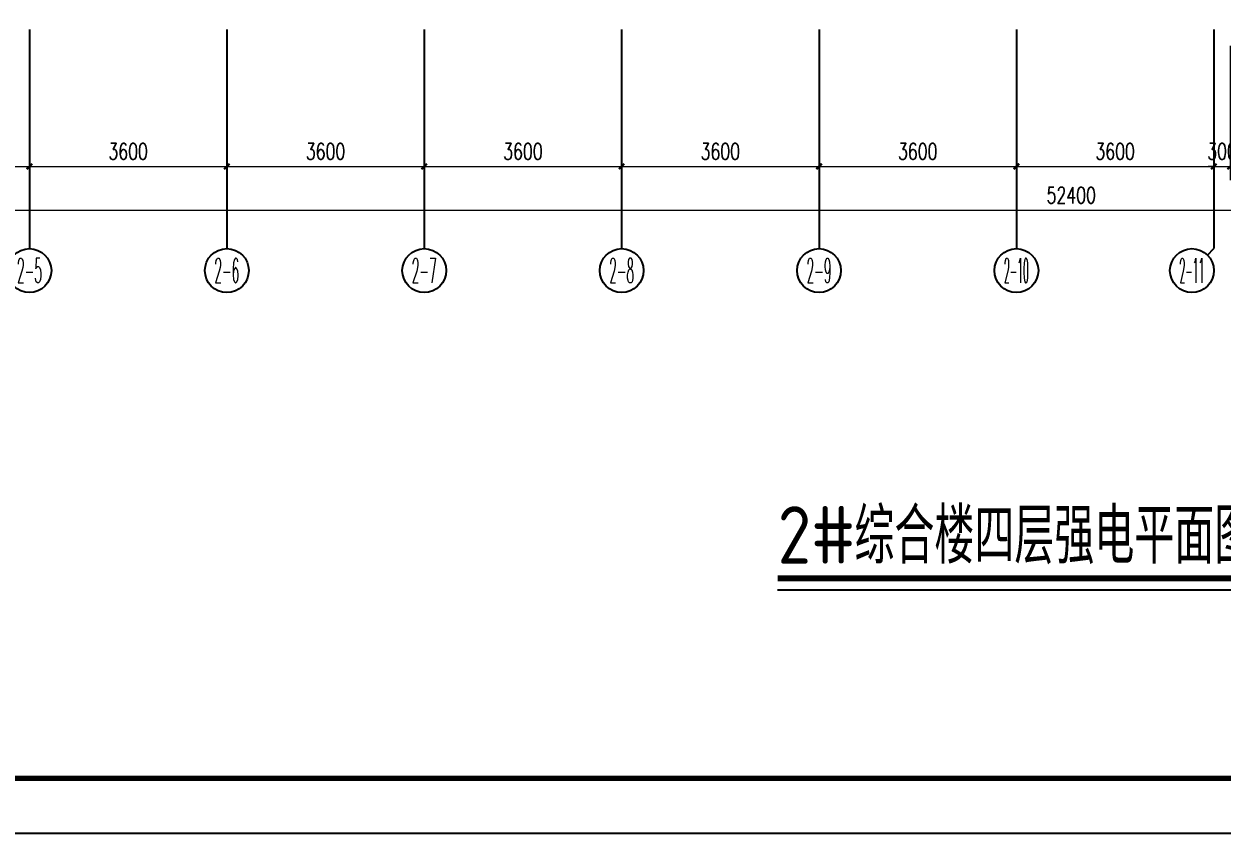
# Model space of a CAD drawing. Extents: x -9422388 to 15610651, y -1992469 to 953794.
# Drawn here: x -2665559 to -2643709, y -224770 to -210006 of the extents above; entities that cross this region are included whole.
import ezdxf
from ezdxf.enums import TextEntityAlignment as Align

# ---------------------------------------------------------------- set-up
doc = ezdxf.new("R2010")
doc.units = 0
doc.header["$LTSCALE"] = 1000
for name, color, linetype in [('A-ANNO-IDEN', 3, 'Continuous'), ('AXIS', 3, 'Continuous'), ('AXIS_TEXT', 7, 'Continuous'), ('PUB_TITLE', 4, 'Continuous')]:
    doc.layers.add(name, color=color, linetype=linetype)
doc.layers.add('建筑底图', color=8, linetype='Continuous', lineweight=5)
doc.styles.add('_TCH_AXIS', font='COMPLEX', dxfattribs={"bigfont": 'GBCBIG'})
doc.styles.add('_TCH_DIM_T3', font='SIMPLEX', dxfattribs={"width": 0.705882, "bigfont": 'GBCBIG'})
doc.styles.add('COMPLEX', font='COMPLEX')
doc.styles.get("Standard").update_dxf_attribs({"font": 'gbenor.shx', "bigfont": 'gbcbig.shx'})
doc.dimstyles.new('_TCH_ARCH&&100', dxfattribs={"dimtxt": 297.5, "dimasz": 100, "dimexe": 250, "dimexo": 300, "dimgap": 126.25, "dimtad": 1, "dimdec": 0, "dimzin": 0, "dimdsep": 46, "dimtxsty": '_TCH_DIM_T3', "dimblk": 'ARCHTICK', "dimcen": 0.09, "dimclrt": 7, "dimazin": 2, "dimtfac": 1, "dimtdec": 0, "dimtix": 1, "dimtmove": 2, "dimatfit": 3, "dimfxl": 0, "dimtolj": 1, "dimtzin": 0, "dimarcsym": 0})

# ---------------------------------------------------------------- blocks, each defined once
blk = doc.blocks.new('_ArchTick')
at = {"color": 0, "linetype": 'ByBlock', "const_width": 0.4}
blk.add_lwpolyline([(-0.5, -0.5), (0.5, 0.5)], dxfattribs=at)
blk = doc.blocks.new('*D625')
at = {"layer": 'AXIS', "color": 0, "lineweight": -2, "transparency": 16777216}
for p, q in [((1875330, -404975), (1875330, -408225)), ((1927730, -404975), (1927730, -408225)), ((1875330, -407975), (1927730, -407975))]:
    blk.add_line(p, q, dxfattribs=at)
at = {"layer": 'Defpoints', "color": 0, "transparency": 16777216}
for p in [(1875330, -404675), (1927730, -404675), (1927730, -407975)]:
    blk.add_point(p, dxfattribs=at)
at = {"layer": 'AXIS', "color": 0, "lineweight": -2, "transparency": 16777216, "xscale": 100, "yscale": 100, "zscale": 100, "rotation": 180}
blk.add_blockref('_ArchTick', (1875330, -407975), dxfattribs=at)
at = {"layer": 'AXIS', "color": 0, "lineweight": -2, "transparency": 16777216, "xscale": 100, "yscale": 100, "zscale": 100}
blk.add_blockref('_ArchTick', (1927730, -407975), dxfattribs=at)
at = {"layer": 'AXIS', "color": 7, "transparency": 16777216, "insert": (1901530, -407700), "char_height": 297.5, "attachment_point": 5, "style": '_TCH_DIM_T3'}
blk.add_mtext('\\A1;52400', dxfattribs=at)
blk = doc.blocks.new('*D657')
at = {"layer": 'AXIS', "color": 0, "lineweight": -2, "transparency": 16777216}
for p, q in [((1878930, -404975), (1878930, -407425)), ((1882530, -404975), (1882530, -407425)), ((1878930, -407175), (1882530, -407175))]:
    blk.add_line(p, q, dxfattribs=at)
at = {"layer": 'Defpoints', "color": 0, "transparency": 16777216}
for p in [(1878930, -404675), (1882530, -404675), (1882530, -407175)]:
    blk.add_point(p, dxfattribs=at)
at = {"layer": 'AXIS', "color": 0, "lineweight": -2, "transparency": 16777216, "xscale": 100, "yscale": 100, "zscale": 100, "rotation": 180}
blk.add_blockref('_ArchTick', (1878930, -407175), dxfattribs=at)
at = {"layer": 'AXIS', "color": 0, "lineweight": -2, "transparency": 16777216, "xscale": 100, "yscale": 100, "zscale": 100}
blk.add_blockref('_ArchTick', (1882530, -407175), dxfattribs=at)
at = {"layer": 'AXIS', "color": 7, "transparency": 16777216, "insert": (1880730, -406900), "char_height": 297.5, "attachment_point": 5, "style": '_TCH_DIM_T3'}
blk.add_mtext('\\A1;3600', dxfattribs=at)
blk = doc.blocks.new('*D658')
at = {"layer": 'AXIS', "color": 0, "lineweight": -2, "transparency": 16777216}
for p, q in [((1882530, -404975), (1882530, -407425)), ((1886130, -404975), (1886130, -407425)), ((1882530, -407175), (1886130, -407175))]:
    blk.add_line(p, q, dxfattribs=at)
at = {"layer": 'Defpoints', "color": 0, "transparency": 16777216}
for p in [(1882530, -404675), (1886130, -404675), (1886130, -407175)]:
    blk.add_point(p, dxfattribs=at)
at = {"layer": 'AXIS', "color": 0, "lineweight": -2, "transparency": 16777216, "xscale": 100, "yscale": 100, "zscale": 100, "rotation": 180}
blk.add_blockref('_ArchTick', (1882530, -407175), dxfattribs=at)
at = {"layer": 'AXIS', "color": 0, "lineweight": -2, "transparency": 16777216, "xscale": 100, "yscale": 100, "zscale": 100}
blk.add_blockref('_ArchTick', (1886130, -407175), dxfattribs=at)
at = {"layer": 'AXIS', "color": 7, "transparency": 16777216, "insert": (1884330, -406900), "char_height": 297.5, "attachment_point": 5, "style": '_TCH_DIM_T3'}
blk.add_mtext('\\A1;3600', dxfattribs=at)
blk = doc.blocks.new('*D659')
at = {"layer": 'AXIS', "color": 0, "lineweight": -2, "transparency": 16777216}
for p, q in [((1886130, -404975), (1886130, -407425)), ((1889730, -404975), (1889730, -407425)), ((1886130, -407175), (1889730, -407175))]:
    blk.add_line(p, q, dxfattribs=at)
at = {"layer": 'Defpoints', "color": 0, "transparency": 16777216}
for p in [(1886130, -404675), (1889730, -404675), (1889730, -407175)]:
    blk.add_point(p, dxfattribs=at)
at = {"layer": 'AXIS', "color": 0, "lineweight": -2, "transparency": 16777216, "xscale": 100, "yscale": 100, "zscale": 100, "rotation": 180}
blk.add_blockref('_ArchTick', (1886130, -407175), dxfattribs=at)
at = {"layer": 'AXIS', "color": 0, "lineweight": -2, "transparency": 16777216, "xscale": 100, "yscale": 100, "zscale": 100}
blk.add_blockref('_ArchTick', (1889730, -407175), dxfattribs=at)
at = {"layer": 'AXIS', "color": 7, "transparency": 16777216, "insert": (1887930, -406900), "char_height": 297.5, "attachment_point": 5, "style": '_TCH_DIM_T3'}
blk.add_mtext('\\A1;3600', dxfattribs=at)
blk = doc.blocks.new('*D660')
at = {"layer": 'AXIS', "color": 0, "lineweight": -2, "transparency": 16777216}
for p, q in [((1889730, -404975), (1889730, -407425)), ((1893330, -404975), (1893330, -407425)), ((1889730, -407175), (1893330, -407175))]:
    blk.add_line(p, q, dxfattribs=at)
at = {"layer": 'Defpoints', "color": 0, "transparency": 16777216}
for p in [(1889730, -404675), (1893330, -404675), (1893330, -407175)]:
    blk.add_point(p, dxfattribs=at)
at = {"layer": 'AXIS', "color": 0, "lineweight": -2, "transparency": 16777216, "xscale": 100, "yscale": 100, "zscale": 100, "rotation": 180}
blk.add_blockref('_ArchTick', (1889730, -407175), dxfattribs=at)
at = {"layer": 'AXIS', "color": 0, "lineweight": -2, "transparency": 16777216, "xscale": 100, "yscale": 100, "zscale": 100}
blk.add_blockref('_ArchTick', (1893330, -407175), dxfattribs=at)
at = {"layer": 'AXIS', "color": 7, "transparency": 16777216, "insert": (1891530, -406900), "char_height": 297.5, "attachment_point": 5, "style": '_TCH_DIM_T3'}
blk.add_mtext('\\A1;3600', dxfattribs=at)
blk = doc.blocks.new('*D661')
at = {"layer": 'AXIS', "color": 0, "lineweight": -2, "transparency": 16777216}
for p, q in [((1893330, -404975), (1893330, -407425)), ((1896930, -404975), (1896930, -407425)), ((1893330, -407175), (1896930, -407175))]:
    blk.add_line(p, q, dxfattribs=at)
at = {"layer": 'Defpoints', "color": 0, "transparency": 16777216}
for p in [(1893330, -404675), (1896930, -404675), (1896930, -407175)]:
    blk.add_point(p, dxfattribs=at)
at = {"layer": 'AXIS', "color": 0, "lineweight": -2, "transparency": 16777216, "xscale": 100, "yscale": 100, "zscale": 100, "rotation": 180}
blk.add_blockref('_ArchTick', (1893330, -407175), dxfattribs=at)
at = {"layer": 'AXIS', "color": 0, "lineweight": -2, "transparency": 16777216, "xscale": 100, "yscale": 100, "zscale": 100}
blk.add_blockref('_ArchTick', (1896930, -407175), dxfattribs=at)
at = {"layer": 'AXIS', "color": 7, "transparency": 16777216, "insert": (1895130, -406900), "char_height": 297.5, "attachment_point": 5, "style": '_TCH_DIM_T3'}
blk.add_mtext('\\A1;3600', dxfattribs=at)
blk = doc.blocks.new('*D662')
at = {"layer": 'AXIS', "color": 0, "lineweight": -2, "transparency": 16777216}
for p, q in [((1896930, -404975), (1896930, -407425)), ((1900530, -404975), (1900530, -407425)), ((1896930, -407175), (1900530, -407175))]:
    blk.add_line(p, q, dxfattribs=at)
at = {"layer": 'Defpoints', "color": 0, "transparency": 16777216}
for p in [(1896930, -404675), (1900530, -404675), (1900530, -407175)]:
    blk.add_point(p, dxfattribs=at)
at = {"layer": 'AXIS', "color": 0, "lineweight": -2, "transparency": 16777216, "xscale": 100, "yscale": 100, "zscale": 100, "rotation": 180}
blk.add_blockref('_ArchTick', (1896930, -407175), dxfattribs=at)
at = {"layer": 'AXIS', "color": 0, "lineweight": -2, "transparency": 16777216, "xscale": 100, "yscale": 100, "zscale": 100}
blk.add_blockref('_ArchTick', (1900530, -407175), dxfattribs=at)
at = {"layer": 'AXIS', "color": 7, "transparency": 16777216, "insert": (1898730, -406900), "char_height": 297.5, "attachment_point": 5, "style": '_TCH_DIM_T3'}
blk.add_mtext('\\A1;3600', dxfattribs=at)
blk = doc.blocks.new('*D663')
at = {"layer": 'AXIS', "color": 0, "lineweight": -2, "transparency": 16777216}
for p, q in [((1900530, -404975), (1900530, -407425)), ((1904130, -404975), (1904130, -407425)), ((1900530, -407175), (1904130, -407175))]:
    blk.add_line(p, q, dxfattribs=at)
at = {"layer": 'Defpoints', "color": 0, "transparency": 16777216}
for p in [(1900530, -404675), (1904130, -404675), (1904130, -407175)]:
    blk.add_point(p, dxfattribs=at)
at = {"layer": 'AXIS', "color": 0, "lineweight": -2, "transparency": 16777216, "xscale": 100, "yscale": 100, "zscale": 100, "rotation": 180}
blk.add_blockref('_ArchTick', (1900530, -407175), dxfattribs=at)
at = {"layer": 'AXIS', "color": 0, "lineweight": -2, "transparency": 16777216, "xscale": 100, "yscale": 100, "zscale": 100}
blk.add_blockref('_ArchTick', (1904130, -407175), dxfattribs=at)
at = {"layer": 'AXIS', "color": 7, "transparency": 16777216, "insert": (1902330, -406900), "char_height": 297.5, "attachment_point": 5, "style": '_TCH_DIM_T3'}
blk.add_mtext('\\A1;3600', dxfattribs=at)
blk = doc.blocks.new('*D664')
at = {"layer": 'AXIS', "color": 0, "lineweight": -2, "transparency": 16777216}
for p, q in [((1904130, -404975), (1904130, -407425)), ((1904430, -404975), (1904430, -407425)), ((1904130, -407175), (1904030, -407175)), ((1904130, -407175), (1904430, -407175)), ((1904430, -407175), (1904530, -407175))]:
    blk.add_line(p, q, dxfattribs=at)
at = {"layer": 'Defpoints', "color": 0, "transparency": 16777216}
for p in [(1904130, -404675), (1904430, -404675), (1904430, -407175)]:
    blk.add_point(p, dxfattribs=at)
at = {"layer": 'AXIS', "color": 0, "lineweight": -2, "transparency": 16777216, "xscale": 100, "yscale": 100, "zscale": 100}
blk.add_blockref('_ArchTick', (1904130, -407175), dxfattribs=at)
at = {"layer": 'AXIS', "color": 0, "lineweight": -2, "transparency": 16777216, "xscale": 100, "yscale": 100, "zscale": 100, "rotation": 180}
blk.add_blockref('_ArchTick', (1904430, -407175), dxfattribs=at)
at = {"layer": 'AXIS', "color": 7, "transparency": 16777216, "insert": (1904280, -406900), "char_height": 297.5, "attachment_point": 5, "style": '_TCH_DIM_T3'}
blk.add_mtext('\\A1;300', dxfattribs=at)
blk = doc.blocks.new('_AXISO')
at = {"color": 0}
blk.add_circle((0, 0), 0.5, dxfattribs=at)
at = {"layer": 'AXIS_TEXT', "color": 0, "style": 'COMPLEX', "width": 1.041667}
blk.add_attdef('A', text='', height=0.56, dxfattribs=at).set_placement((-0.25, -0.28), (0.25, -0.28), align=Align.FIT)
blk = doc.blocks.new('4444')
at = {"layer": 'AXIS', "color": 8}
for p, q in [((1882530.2, -404674.7), (1882530.2, -408674.7)), ((1886130.2, -404674.7), (1886130.2, -408674.7)), ((1889730.2, -404674.7), (1889730.2, -408674.7)), ((1893330.2, -404674.7), (1893330.2, -408674.7)), ((1896930.2, -404674.7), (1896930.2, -408674.7)), ((1900530.2, -404674.7), (1900530.2, -408674.7)), ((1904130.2, -404674.7), (1904130.2, -408674.7)), ((1904013, -408791.9), (1904130.2, -408674.7))]:
    blk.add_line(p, q, dxfattribs=at)
ref = blk.add_blockref('_AXISO', (1882530.2, -409074.7), dxfattribs=dict(at, xscale=800, yscale=800, zscale=800))
ref.add_attrib('A', '2-5', dxfattribs={"layer": 'AXIS_TEXT', "color": 8, "height": 452.55, "style": '_TCH_AXIS', "width": 0.35}).set_placement((1882303.9, -409301), (1882756.5, -409301), align=Align.FIT)
ref = blk.add_blockref('_AXISO', (1886130.2, -409074.7), dxfattribs=dict(at, xscale=800, yscale=800, zscale=800))
ref.add_attrib('A', '2-6', dxfattribs={"layer": 'AXIS_TEXT', "color": 8, "height": 452.55, "style": '_TCH_AXIS', "width": 0.35}).set_placement((1885903.9, -409301), (1886356.5, -409301), align=Align.FIT)
ref = blk.add_blockref('_AXISO', (1889730.2, -409074.7), dxfattribs=dict(at, xscale=800, yscale=800, zscale=800))
ref.add_attrib('A', '2-7', dxfattribs={"layer": 'AXIS_TEXT', "color": 8, "height": 452.55, "style": '_TCH_AXIS', "width": 0.35}).set_placement((1889503.9, -409301), (1889956.5, -409301), align=Align.FIT)
ref = blk.add_blockref('_AXISO', (1893330.2, -409074.7), dxfattribs=dict(at, xscale=800, yscale=800, zscale=800))
ref.add_attrib('A', '2-8', dxfattribs={"layer": 'AXIS_TEXT', "color": 8, "height": 452.55, "style": '_TCH_AXIS', "width": 0.35}).set_placement((1893103.9, -409301), (1893556.5, -409301), align=Align.FIT)
ref = blk.add_blockref('_AXISO', (1896930.2, -409074.7), dxfattribs=dict(at, xscale=800, yscale=800, zscale=800))
ref.add_attrib('A', '2-9', dxfattribs={"layer": 'AXIS_TEXT', "color": 8, "height": 452.55, "style": '_TCH_AXIS', "width": 0.35}).set_placement((1896703.9, -409301), (1897156.5, -409301), align=Align.FIT)
ref = blk.add_blockref('_AXISO', (1900530.2, -409074.7), dxfattribs=dict(at, xscale=800, yscale=800, zscale=800))
ref.add_attrib('A', '2-10', dxfattribs={"layer": 'AXIS_TEXT', "color": 8, "height": 452.55, "style": '_TCH_AXIS', "width": 0.28}).set_placement((1900303.9, -409301), (1900756.5, -409301), align=Align.FIT)
ref = blk.add_blockref('_AXISO', (1903730.2, -409074.7), dxfattribs=dict(at, xscale=800, yscale=800, zscale=800))
ref.add_attrib('A', '2-11', dxfattribs={"layer": 'AXIS_TEXT', "color": 8, "height": 452.55, "style": '_TCH_AXIS', "width": 0.3}).set_placement((1903503.9, -409301), (1903956.5, -409301), align=Align.FIT)
for p1, p2, distance, picture, middle in [((1875330.2, -404674.7), (1927730.2, -404674.7), -3300, '*D625', (1901530.2, -407699.7)), ((1878930.2, -404674.7), (1882530.2, -404674.7), -2500, '*D657', (1880730.2, -406899.7)), ((1882530.2, -404674.7), (1886130.2, -404674.7), -2500, '*D658', (1884330.2, -406899.7)), ((1886130.2, -404674.7), (1889730.2, -404674.7), -2500, '*D659', (1887930.2, -406899.7)), ((1889730.2, -404674.7), (1893330.2, -404674.7), -2500, '*D660', (1891530.2, -406899.7)), ((1893330.2, -404674.7), (1896930.2, -404674.7), -2500, '*D661', (1895130.2, -406899.7)), ((1896930.2, -404674.7), (1900530.2, -404674.7), -2500, '*D662', (1898730.2, -406899.7)), ((1900530.2, -404674.7), (1904130.2, -404674.7), -2500, '*D663', (1902330.2, -406899.7)), ((1904130.2, -404674.7), (1904430.2, -404674.7), -2500, '*D664', (1904280.2, -406899.7))]:
    dim = blk.add_aligned_dim(p1=p1, p2=p2, distance=distance, dimstyle='_TCH_ARCH&&100', dxfattribs=at)
    dim.commit()
    dim.dimension.update_dxf_attribs({"geometry": picture, "text_midpoint": middle})

msp = doc.modelspace()

# ---------------------------------------------------------------- linework, layer by layer
at = {"layer": 'A-ANNO-IDEN', "const_width": 105}
msp.add_lwpolyline([(-2651813.04803, -220121.75296), (-2640972.44952, -220121.75296)], dxfattribs=at)
at = {"layer": 'A-ANNO-IDEN'}
msp.add_lwpolyline([(-2651813.04803, -220331.75296), (-2640972.44952, -220331.75296)], dxfattribs=at)
at = {"layer": 'PUB_TITLE'}
msp.add_lwpolyline([(-2681774.25692, -224769.87898), (-2597674.25692, -224769.87898), (-2597674.25692, -165369.87898), (-2681774.25692, -165369.87898)], close=True, dxfattribs=at)
at = {"layer": 'PUB_TITLE', "const_width": 100}
msp.add_lwpolyline([(-2679274.25692, -223769.87898), (-2598674.25692, -223769.87898), (-2598674.25692, -166369.87898), (-2679274.25692, -166369.87898)], close=True, dxfattribs=at)

# ---------------------------------------------------------------- block references
at = {"layer": '建筑底图', "color": 8}
msp.add_blockref('4444', (-4547988.93389, 194568.76239), dxfattribs=at)

# ---------------------------------------------------------------- texts
at = {"layer": 'A-ANNO-IDEN', "color": 7}
for s, height, p in [('2#', 1050, (-2651813.04803, -219855.9019)), ('综合楼四层强电平面图', 1012.765957, (-2650413.04803, -219855.9019))]:
    msp.add_text(s, height=height, dxfattribs=at).set_placement(p)

doc.saveas('drawing.dxf')
